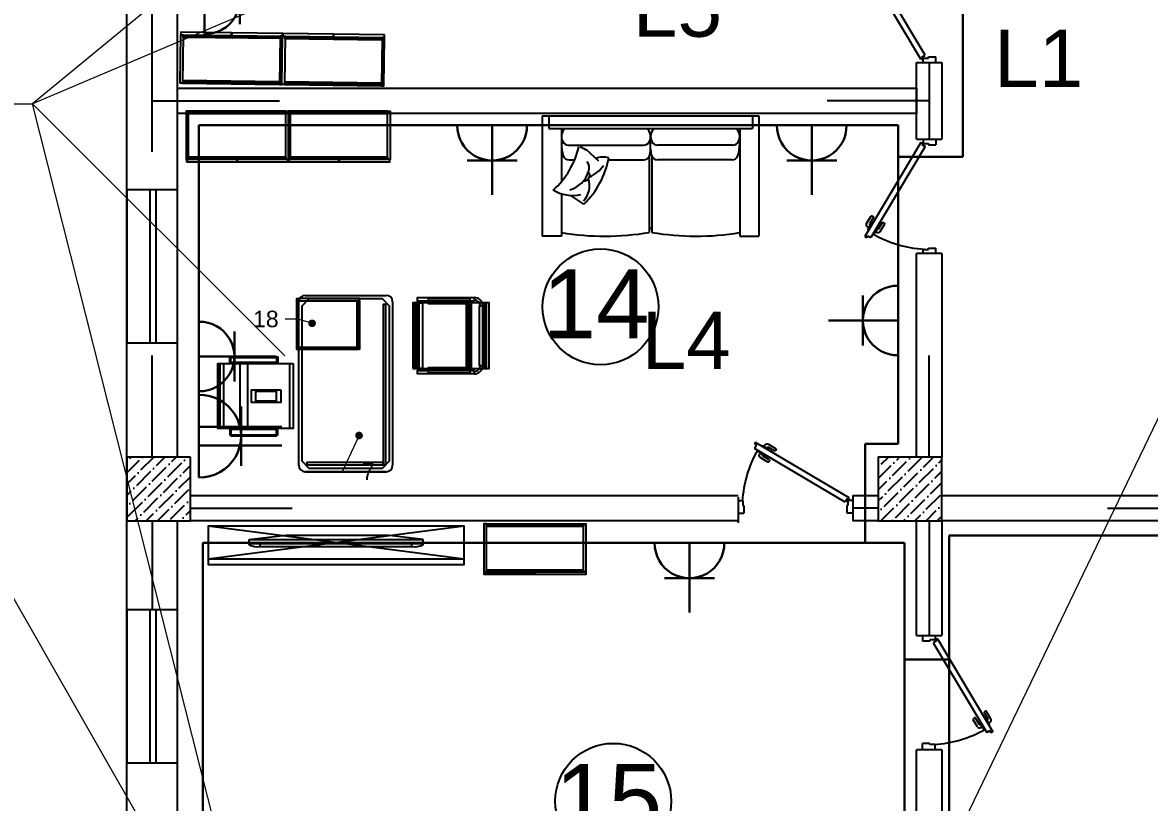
# Model space of a CAD drawing. Header units: millimetres. Extents: x 42452 to 2852333, y -419346 to 834876.
# Drawn here: x 2606209 to 2615055, y 436735 to 442863 of the extents above; entities that cross this region are included whole.
import ezdxf
from ezdxf import colors
from ezdxf.entities.mleader import LeaderData, LeaderLine
from ezdxf.math import Vec2, Vec3

# ---------------------------------------------------------------- set-up
doc = ezdxf.new("R2010")
doc.units = ezdxf.units.MM
doc.set_wipeout_variables(frame=1)
for name, color, linetype, lineweight, true_color in [('0_Ном._пера__253', 253, 'Continuous', 18, 0xb6b6b6), ('0_Ном._пера__9', 253, 'Continuous', 18, 0xaaaaaa), ('Furniture tags', 35, 'Continuous', 0, 0x977a5e), ('V_PARETI', 250, 'Continuous', 9, 0x393939)]:
    doc.layers.add(name, color=color, linetype=linetype, lineweight=lineweight, true_color=true_color)
for name, color, linetype, lineweight in [('memar', 7, 'Continuous', 25), ('ДВЕРИ', 7, 'Continuous', 5), ('надписи', 5, 'Continuous', 30), ('Розетки10А', 94, 'Continuous', 30), ('Соедин_роз', 94, 'Continuous', 30)]:
    doc.layers.add(name, color=color, linetype=linetype, lineweight=lineweight)
doc.styles.add('Arial', font='arial.ttf', dxfattribs={"height": 200})
doc.styles.add('СГЕНЕРИР_СТИЛЬ_1', font='arial.ttf')

# ---------------------------------------------------------------- blocks, each defined once
blk = doc.blocks.new('qapi 700')
at = {"layer": 'ДВЕРИ', "color": 251, "lineweight": 25, "true_color": 0x636466}
for p, q in [((1281619.6, 90085.8), (1281659.2, 90085.8)), ((1281651.3, 89997.1), (1281651.3, 90033.9)), ((1281651.3, 90033.9), (1281659.2, 90033.9)), ((1281659.2, 90033.9), (1281659.2, 90085.8)), ((1282419.6, 90085.8), (1282379.9, 90085.8)), ((1282379.9, 90033.9), (1282379.9, 90085.2)), ((1282387.8, 90033.9), (1282379.9, 90033.9)), ((1282387.8, 89997.1), (1282387.8, 90033.9)), ((1281619.6, 89997.1), (1281651.3, 89997.1)), ((1282368.3, 90009.8), (1281734.7, 89633.4)), ((1282395.4, 89979.8), (1281741.3, 89591.2)), ((1282381.6, 89987.4), (1282368.3, 90009.8)), ((1282388.4, 89991.5), (1282381.6, 89987.4)), ((1282419.6, 89997.1), (1282387.8, 89997.1)), ((1282419.6, 89997.1), (1282387.8, 89997.1)), ((1282395.4, 89979.8), (1282388.4, 89991.5)), ((1281775.1, 89697.9), (1281825.6, 89727.9)), ((1281836.4, 89725.1), (1281838, 89722.4)), ((1281811.6, 89685.5), (1281761.9, 89655.9)), ((1281761.9, 89655.9), (1281764.7, 89651.2)), ((1281776.4, 89664.6), (1281769.5, 89676.2)), ((1281787.4, 89612.9), (1281837.2, 89642.5)), ((1281791.5, 89676.3), (1281792.8, 89674.3)), ((1281835.3, 89711.6), (1281794.3, 89687.2)), ((1281814.4, 89680.8), (1281811.6, 89685.5)), ((1281871.8, 89650.1), (1281830.8, 89625.8)), ((1281837.2, 89642.5), (1281834.8, 89646.5)), ((1281884.3, 89644.7), (1281882.7, 89647.4)), ((1281733.2, 89604.8), (1281746.9, 89612.9)), ((1281741.3, 89591.2), (1281733.2, 89604.8)), ((1281746.9, 89612.9), (1281734.7, 89633.4)), ((1281785, 89616.9), (1281787.4, 89612.9)), ((1281802, 89621.6), (1281809.2, 89609.3)), ((1281819.9, 89628.6), (1281818.3, 89631.3)), ((1281831, 89603.8), (1281881.5, 89633.8))]:
    blk.add_line(p, q, dxfattribs=at)
for centre, radius, start, end in [((1282471.1, 90051.9), 821.4, 183.40765, 209.57059), ((1281829.6, 89721.1), 7.94, 30.71329, 120.71329), ((1281831.2, 89718.4), 7.94, 300.71329, 30.71329), ((1281783.2, 89684.3), 15.9, 120.71329, 210.71329), ((1281798.4, 89680.4), 7.94, 120.71329, 210.71329), ((1281875.8, 89643.3), 7.94, 30.71329, 120.71329), ((1281877.4, 89640.6), 7.94, 300.71329, 30.71329), ((1281822.9, 89617.4), 15.9, 210.71329, 300.71329), ((1281826.8, 89632.6), 7.94, 210.71329, 300.71329)]:
    blk.add_arc(centre, radius, start, end, dxfattribs=at)
blk = doc.blocks.new('_Dot')
at = {"color": 0, "linetype": 'ByBlock', "lineweight": -2}
blk.add_line((-0.5, 0), (-1, 0), dxfattribs=at)
at = {"color": 0, "linetype": 'ByBlock', "const_width": 0.5}
blk.add_lwpolyline([(-0.25, 0, 1), (0.25, 0, 1)], format="xyb", close=True, dxfattribs=at)
blk = doc.blocks.new('розетки10А')
at = {"layer": 'Розетки10А'}
for p, q in [((0, 0), (0, 650)), ((-233, 330), (233, 330)), ((-325, 0), (325, 0))]:
    blk.add_line(p, q, dxfattribs=at)
blk.add_arc((0, 5), 325, 359.0604, 180.9396, dxfattribs=at)
blk = doc.blocks.new('roz_10A_2_deneli')
at = {"layer": 'Розетки10А'}
for p, q in [((-73.9, 0), (-73.9, 649.9)), ((73.9, 0), (73.9, 649.9)), ((-233.2, 330.4), (233.2, 330.4)), ((-325, 0), (325, 0))]:
    blk.add_line(p, q, dxfattribs=at)
blk.add_arc((0, 5.3), 325, 359.06035, 180.93965, dxfattribs=at)

msp = doc.modelspace()

# ---------------------------------------------------------------- hatches: boundary and pattern name
at = {"layer": 'memar', "lineweight": 25}
h = msp.add_hatch(dxfattribs=at)
h.set_pattern_fill('ANSI36', color=256, scale=500)
h.set_pattern_definition([(45, (920787.99, 2895848.556), (33.1456304, 121.533978), [156.25, -31.25, 0, -31.25])])
h.paths.add_polyline_path([(2607026.14, 439448.476), (2607026.14, 438948.476), (2607526.14, 438948.476), (2607526.14, 439448.476)])
h = msp.add_hatch(dxfattribs=at)
h.set_pattern_fill('ANSI36', color=256, scale=500)
h.set_pattern_definition([(45, (914887.99, 2895848.556), (33.1456304, 121.533978), [156.25, -31.25, 0, -31.25])])
h.paths.add_polyline_path([(2612926.13986, 439448.476), (2612926.13986, 438948.476), (2613426.13986, 438948.476), (2613426.13986, 439448.476)])

# ---------------------------------------------------------------- linework, layer by layer
at = {"layer": '0_Ном._пера__253', "linetype": 'Continuous', "lineweight": 25, "elevation": -399.18428, "flags": 128}
msp.add_lwpolyline([(2609754.25793, 440674.57066), (2609309.25793, 440674.57066), (2609309.25793, 440702.57066), (2609754.25793, 440702.57066)], close=True, dxfattribs=at)
at = {"layer": '0_Ном._пера__9', "linetype": 'Continuous', "lineweight": 25}
for p, q in [((2610288.8673, 442129.65867), (2611988.8673, 442129.65867)), ((2610288.8673, 442129.65867), (2610288.8673, 441184.62111)), ((2610288.8673, 442129.65867), (2611988.8673, 442129.65867)), ((2610288.8673, 442129.65867), (2610288.8673, 441184.62111)), ((2610338.8673, 442129.65867), (2610338.8673, 442029.65867)), ((2610338.8673, 442129.65867), (2610338.8673, 442029.65867)), ((2611938.8673, 442129.65867), (2611938.8673, 442029.65867)), ((2611938.8673, 442129.65867), (2611938.8673, 442029.65867)), ((2611988.8673, 442129.65867), (2611988.8673, 441184.62111)), ((2611988.8673, 442129.65867), (2611988.8673, 441184.62111)), ((2610338.8673, 442029.65867), (2611938.8673, 442029.65867)), ((2610338.8673, 442029.65867), (2611938.8673, 442029.65867)), ((2610438.8673, 442029.65867), (2610438.8673, 441612.54658)), ((2610438.8673, 442029.65867), (2610438.8673, 441612.54658)), ((2611838.8673, 442029.65867), (2611838.8673, 441184.62111)), ((2611838.8673, 442029.65867), (2611838.8673, 441184.62111)), ((2610493.91989, 441899.84566), (2611083.81471, 441899.84566)), ((2610493.91989, 441899.84566), (2611083.81471, 441899.84566)), ((2611138.8673, 441866.26019), (2611138.8673, 441972.33575)), ((2611138.8673, 441866.26019), (2611138.8673, 441972.33575)), ((2611783.81471, 441899.84566), (2611193.91989, 441899.84566)), ((2611783.81471, 441899.84566), (2611193.91989, 441899.84566)), ((2610731.96723, 441772.7328), (2610633.60816, 441865.68085)), ((2610731.96723, 441772.7328), (2610633.60816, 441865.68085)), ((2611128.8673, 441810.51341), (2611128.8673, 441214.62111)), ((2611128.8673, 441810.51341), (2611128.8673, 441214.62111)), ((2611148.8673, 441810.51341), (2611148.8673, 441214.62111)), ((2611148.8673, 441810.51341), (2611148.8673, 441214.62111)), ((2610499.98572, 441784.62111), (2610542.33268, 441784.62111)), ((2610499.98572, 441784.62111), (2610542.33268, 441784.62111)), ((2610807.04638, 441784.62111), (2611085.01527, 441784.62111)), ((2610807.04638, 441784.62111), (2611085.01527, 441784.62111)), ((2611777.74887, 441784.62111), (2611192.71933, 441784.62111)), ((2611777.74887, 441784.62111), (2611192.71933, 441784.62111)), ((2610438.8673, 441518.33301), (2610438.8673, 441184.62111)), ((2610438.8673, 441518.33301), (2610438.8673, 441184.62111)), ((2610613.84677, 441436.57876), (2610512.35326, 441504.69748)), ((2610613.84677, 441436.57876), (2610512.35326, 441504.69748)), ((2610438.8673, 441184.62111), (2610288.8673, 441184.62111)), ((2610438.8673, 441184.62111), (2610288.8673, 441184.62111)), ((2611148.8673, 441244.62111), (2611128.8673, 441244.62111)), ((2611148.8673, 441244.62111), (2611128.8673, 441244.62111)), ((2611838.8673, 441184.62111), (2611988.8673, 441184.62111)), ((2611838.8673, 441184.62111), (2611988.8673, 441184.62111)), ((2608377.41989, 439384.34566), (2608377.41989, 440669.34566)), ((2608427.91989, 440719.84566), (2609062.91989, 440719.84566)), ((2608842.41989, 440311.84566), (2608842.41989, 440675.84566)), ((2609113.41989, 440669.34566), (2609113.41989, 439384.34566)), ((2609113.41989, 440669.34566), (2609113.41989, 439384.34566)), ((2609280.76569, 440660.02325, -399.18428), (2609280.76569, 440145.02325, -399.18428)), ((2609284.10665, 440660.02325, -399.18428), (2609284.10665, 440145.02325, -399.18428)), ((2609284.10665, 440660.02325, -399.18428), (2609284.10665, 440145.02325, -399.18428)), ((2609291.48995, 440660.02325, -399.18428), (2609291.48995, 440145.02325, -399.18428)), ((2609301.48995, 440660.02325, -399.18428), (2609301.48995, 440145.02325, -399.18428)), ((2609305.75065, 440145.02325, -399.18428), (2609305.75065, 440660.02325, -399.18428)), ((2609690.31737, 440660.02325, -399.18428), (2609690.31737, 440145.02325, -399.18428)), ((2609700.31737, 440660.02325, -399.18428), (2609700.31737, 440145.02325, -399.18428)), ((2609710.31737, 440660.02325, -399.18428), (2609710.31737, 440145.02325, -399.18428)), ((2609720.31737, 440660.02325, -399.18428), (2609720.31737, 440145.02325, -399.18428)), ((2609730.31737, 440660.02325, -399.18428), (2609730.31737, 440145.02325, -399.18428)), ((2609830.91701, 440145.02325, -399.18428), (2609830.91701, 440660.02325, -399.18428)), ((2609840.91701, 440145.02325, -399.18428), (2609840.91701, 440660.02325, -399.18428)), ((2609850.91701, 440145.02325, -399.18428), (2609850.91701, 440660.02325, -399.18428)), ((2607752.95268, 440183.46735), (2607752.95268, 439673.46735)), ((2607760.53666, 439673.46735), (2607760.53666, 440183.46735)), ((2607786.33117, 440183.46735), (2607786.33117, 439673.46735)), ((2607915.3005, 440183.46735), (2607915.3005, 439673.46735)), ((2607975.26395, 440183.46735), (2607975.26395, 439673.46735)), ((2608303.37414, 440183.46735), (2608303.37414, 439673.46735)), ((2608427.91989, 439333.84566), (2609062.91989, 439333.84566)), ((2609062.91989, 439333.84566), (2608427.91989, 439333.84566))]:
    msp.add_line(p, q, dxfattribs=at)
at = {"layer": '0_Ном._пера__9', "linetype": 'Continuous', "lineweight": 25, "flags": 128}
for points, elevation in [([(2607849.17806, 442781.11502), (2607451.21298, 442786.38677), (2607450.96131, 442767.38844), (2607848.9264, 442762.11669)], 399.18428), ([(2608249.1379, 442775.81685), (2607851.17535, 442781.08857), (2607850.92368, 442762.09023), (2608248.88623, 442756.81852)], 399.18428), ([(2608649.10788, 442770.51854), (2608251.1428, 442775.79029), (2608250.89113, 442756.79196), (2608648.85622, 442751.52021)], 399.18428), ([(2609049.06771, 442765.22037), (2608651.10517, 442770.49209), (2608650.8535, 442751.49375), (2609048.81605, 442746.22204)], 399.18428), ([(2607463.92387, 442387.18339), (2607444.92553, 442387.43505), (2607449.95886, 442767.40172), (2607468.95719, 442767.15005)], 399.18428), ([(2608230.65193, 442739.05848), (2607468.71877, 442749.15163), (2607468.95719, 442767.15005), (2608230.89035, 442757.0569)], 399.18428), ([(2607468.71877, 442749.15163), (2608230.65193, 442739.05848), (2608230.75789, 442747.05778), (2607468.82474, 442757.15093)], 399.18428), ([(2608225.85702, 442377.09024), (2608244.85535, 442376.83857), (2608249.88868, 442756.80524), (2608230.89035, 442757.0569)], 399.18428), ([(2608263.85369, 442376.58691), (2608244.85535, 442376.83857), (2608249.88868, 442756.80524), (2608268.88701, 442756.55357)], 399.18428), ([(2609030.58174, 442728.462), (2608268.64859, 442738.55515), (2608268.88701, 442756.55357), (2609030.82017, 442746.46043)], 399.18428), ([(2608268.64859, 442738.55515), (2609030.58174, 442728.462), (2609030.68771, 442736.4613), (2608268.75456, 442746.55445)], 399.18428), ([(2609025.78684, 442366.49376), (2609044.78517, 442366.2421), (2609049.8185, 442746.20876), (2609030.82017, 442746.46043)], 399.18428), ([(2607463.92387, 442387.18339), (2608225.85702, 442377.09024), (2608226.01597, 442389.08919), (2607464.08281, 442399.18233)], 399.18428), ([(2607464.08281, 442399.18233), (2608226.01597, 442389.08919), (2608226.12193, 442397.08849), (2607464.18878, 442407.18163)], 399.18428), ([(2608263.85369, 442376.58691), (2609025.78684, 442366.49376), (2609025.94579, 442378.49271), (2608264.01263, 442388.58586)], 399.18428), ([(2608264.01263, 442388.58586), (2609025.94579, 442378.49271), (2609026.05175, 442386.49201), (2608264.1186, 442396.58515)], 399.18428), ([(2609273.10115, 440145.02325), (2609871.44183, 440145.02325), (2609871.44183, 440660.02325), (2609273.10115, 440660.02325)], -399.18428), ([(2609349.44917, 440144.90134), (2609320.84917, 440144.90134), (2609320.84917, 440659.90134), (2609349.44917, 440659.90134)], -399.18428), ([(2609721.68201, 440693.22932), (2609391.68201, 440693.22932), (2609391.68201, 440655.94458), (2609721.68201, 440655.94458)], -399.18428), ([(2609821.55793, 440635.47583), (2609792.95793, 440635.47583), (2609792.95793, 440169.47583), (2609821.55793, 440169.47583)], -399.18428), ([(2609754.25793, 440102.47583), (2609309.25793, 440102.47583), (2609309.25793, 440130.47583), (2609754.25793, 440130.47583)], -399.18428), ([(2609721.68201, 440149.10191), (2609391.68201, 440149.10191), (2609391.68201, 440111.81717), (2609721.68201, 440111.81717)], -399.18428)]:
    msp.add_lwpolyline(points, close=True, dxfattribs=dict(at, elevation=elevation))
for points in [[(2607512.41989, 442167.9843), (2607493.41989, 442167.9843), (2607493.41989, 441787.9843), (2607512.41989, 441787.9843)], [(2607512.41989, 442167.9843), (2607493.41989, 442167.9843), (2607493.41989, 441787.9843), (2607512.41989, 441787.9843)], [(2608274.41989, 442167.9843), (2607512.41989, 442167.9843), (2607512.41989, 442155.9843), (2608274.41989, 442155.9843)], [(2608274.41989, 442155.9843), (2607512.41989, 442155.9843), (2607512.41989, 442147.9843), (2608274.41989, 442147.9843)], [(2608274.41989, 442167.9843), (2608293.41989, 442167.9843), (2608293.41989, 441787.9843), (2608274.41989, 441787.9843)], [(2608312.41989, 442167.9843), (2608293.41989, 442167.9843), (2608293.41989, 441787.9843), (2608312.41989, 441787.9843)], [(2609074.41989, 442167.9843), (2608312.41989, 442167.9843), (2608312.41989, 442155.9843), (2609074.41989, 442155.9843)], [(2609074.41989, 442155.9843), (2608312.41989, 442155.9843), (2608312.41989, 442147.9843), (2609074.41989, 442147.9843)], [(2609074.41989, 442167.9843), (2609093.41989, 442167.9843), (2609093.41989, 441787.9843), (2609074.41989, 441787.9843)], [(2607512.41989, 441805.9843), (2608274.41989, 441805.9843), (2608274.41989, 441787.9843), (2607512.41989, 441787.9843)], [(2608274.41989, 441805.9843), (2607512.41989, 441805.9843), (2607512.41989, 441797.9843), (2608274.41989, 441797.9843)], [(2608312.41989, 441805.9843), (2609074.41989, 441805.9843), (2609074.41989, 441787.9843), (2608312.41989, 441787.9843)], [(2609074.41989, 441805.9843), (2608312.41989, 441805.9843), (2608312.41989, 441797.9843), (2609074.41989, 441797.9843)], [(2607494.42243, 441768.9843), (2607892.41989, 441768.9843), (2607892.41989, 441787.9843), (2607494.42243, 441787.9843)], [(2607894.41735, 441768.9843), (2608292.41735, 441768.9843), (2608292.41735, 441787.9843), (2607894.41735, 441787.9843)], [(2608294.42243, 441768.9843), (2608692.41989, 441768.9843), (2608692.41989, 441787.9843), (2608294.42243, 441787.9843)], [(2608694.41735, 441768.9843), (2609092.41735, 441768.9843), (2609092.41735, 441787.9843), (2608694.41735, 441787.9843)], [(2608377.41989, 440691.34566), (2608358.41989, 440691.34566), (2608358.41989, 440296.34566), (2608377.41989, 440296.34566)], [(2608852.41989, 440693.84566), (2608377.41989, 440693.84566), (2608377.41989, 440675.84566), (2608852.41989, 440675.84566)], [(2609087.41989, 439415.91673), (2609031.34882, 439359.84566), (2608459.49096, 439359.84566), (2608403.41989, 439415.91673), (2608403.41989, 440637.77459), (2608459.49096, 440693.84566), (2609031.34882, 440693.84566), (2609087.41989, 440637.77459)], [(2608852.41989, 440311.84566), (2608834.41989, 440311.84566), (2608834.41989, 440675.84566), (2608852.41989, 440675.84566)], [(2609040.38436, 439387.8812), (2609059.38436, 439387.8812), (2609059.38436, 440647.83856), (2609040.38436, 440647.83856)], [(2608852.41989, 440293.84566), (2608377.41989, 440293.84566), (2608377.41989, 440311.84566), (2608852.41989, 440311.84566)], [(2607843.43631, 440181.95728), (2607838.4718, 440186.92784), (2607834.94927, 440195.41312), (2607834.94073, 440228.32609), (2607837.78321, 440236.06073), (2607844.90627, 440240.15328), (2607855.4217, 440241.95728), (2608191.45093, 440241.95728), (2608201.95263, 440240.15328), (2608209.08941, 440236.06073), (2608211.92502, 440228.32609), (2608211.91126, 440195.41312), (2608208.40082, 440186.92784), (2608203.43631, 440181.95728)], [(2607847.58202, 440191.95728), (2607846.94772, 440192.59235), (2607844.94876, 440197.40758), (2607844.94119, 440226.54802), (2607845.91592, 440229.20035), (2607848.34786, 440230.59761), (2607856.27327, 440231.95728), (2608190.59826, 440231.95728), (2608198.51429, 440230.59745), (2608200.95448, 440229.19813), (2608201.92428, 440226.55283), (2608201.91209, 440197.40202), (2608199.92044, 440192.58788), (2608199.29061, 440191.95728)], [(2608333.37414, 440183.46735), (2608333.37414, 439673.46735), (2607740.84574, 439673.46735), (2607740.84574, 440183.46735)], [(2608235.5184, 439977.86306), (2608235.5184, 439877.86306), (2608005.5184, 439877.86306), (2608005.5184, 439977.86306)], [(2608200.5184, 439967.86306), (2608200.5184, 439887.86306), (2608040.5184, 439887.86306), (2608040.5184, 439967.86306)], [(2607843.43631, 439674.97742), (2607838.4718, 439670.00685), (2607834.94927, 439661.52157), (2607834.94073, 439628.6086), (2607837.78321, 439620.87396), (2607844.90627, 439616.78142), (2607855.4217, 439614.97742), (2608191.45093, 439614.97742), (2608201.95263, 439616.78142), (2608209.08941, 439620.87396), (2608211.92502, 439628.6086), (2608211.91126, 439661.52157), (2608208.40082, 439670.00685), (2608203.43631, 439674.97742)], [(2607847.58202, 439664.97742), (2607846.94772, 439664.34235), (2607844.94876, 439659.52712), (2607844.94119, 439630.38667), (2607845.91592, 439627.73435), (2607848.34786, 439626.33708), (2607856.27327, 439624.97742), (2608190.59826, 439624.97742), (2608198.51429, 439626.33725), (2608200.95448, 439627.73656), (2608201.92428, 439630.38186), (2608201.91209, 439659.53268), (2608199.92044, 439664.34682), (2608199.29061, 439664.97742)], [(2608440.38436, 439387.8812), (2609040.38436, 439387.8812), (2609040.38436, 439406.8812), (2608440.38436, 439406.8812)], [(2609849.96689, 438924.83707), (2609830.9669, 438924.86019), (2609830.50449, 438544.86047), (2609849.50448, 438544.83735)], [(2609849.95229, 438912.83708), (2610611.95172, 438911.90982), (2610611.94199, 438903.90983), (2609849.94255, 438904.83709)], [(2609849.96689, 438924.83707), (2610611.96632, 438923.90981), (2610611.95172, 438911.90982), (2609849.95229, 438912.83708)], [(2610611.96632, 438923.90981), (2610630.96631, 438923.88669), (2610630.5039, 438543.88697), (2610611.50391, 438543.91009)], [(2610229.48361, 438525.37495), (2609831.48391, 438525.85927), (2609831.50703, 438544.85926), (2610229.50673, 438544.37494)], [(2610611.52581, 438561.91008), (2609849.52638, 438562.83734), (2609849.50448, 438544.83735), (2610611.50391, 438543.91009)], [(2609849.52638, 438562.83734), (2610611.52581, 438561.91008), (2610611.51608, 438553.91009), (2609849.51664, 438554.83735)], [(2610629.47824, 438524.88821), (2610231.48107, 438525.37252), (2610231.50419, 438544.37251), (2610629.50136, 438543.88819)]]:
    msp.add_lwpolyline(points, close=True, dxfattribs=at)
for points in [[(2610614.46456, 441622.32774, 0.0532453704), (2610615.85011, 441620.99848, 0.1759139527), (2610621.72656, 441619.11601, 0.1039789735), (2610631.65543, 441621.60336, 0.0644661209), (2610640.91675, 441627.69007, 0.0506262472), (2610650.61775, 441637.90818)], [(2610614.46456, 441622.32774, 0.0532453704), (2610615.85011, 441620.99848, 0.1759139527), (2610621.72656, 441619.11601, 0.1039789735), (2610631.65543, 441621.60336, 0.0644661209), (2610640.91675, 441627.69007, 0.0506262472), (2610650.61775, 441637.90818)], [(2610650.61775, 441637.90818, 0.0506262472), (2610658.06747, 441649.8673, 0.0644661209), (2610661.62919, 441660.36179, 0.1039789735), (2610661.53936, 441670.59709, 0.1759139527), (2610658.2394, 441675.81117, 0.1759139527), (2610652.36295, 441677.69364, 0.0683811237), (2610645.69361, 441676.51581)], [(2610650.61775, 441637.90818, 0.0506262472), (2610658.06747, 441649.8673, 0.0644661209), (2610661.62919, 441660.36179, 0.1039789735), (2610661.53936, 441670.59709, 0.1759139527), (2610658.2394, 441675.81117, 0.1759139527), (2610652.36295, 441677.69364, 0.0683811237), (2610645.69361, 441676.51581)]]:
    msp.add_lwpolyline(points, format="xyb", dxfattribs=at)
at = {"layer": '0_Ном._пера__9', "linetype": 'Continuous', "lineweight": 25}
for centre, radius, start, end in [((2610519.42877, 441966.99057), 80.52176, 128.897059882, 208.588854603), ((2610519.42877, 441966.99057), 80.52176, 128.897059882, 208.588854603), ((2611058.30582, 441966.99057), 80.52176, 331.411145397, 51.102940118), ((2611058.30582, 441966.99057), 80.52176, 331.411145397, 51.102940118), ((2611219.42877, 441966.99057), 80.52176, 128.897059882, 208.588854603), ((2611219.42877, 441966.99057), 80.52176, 128.897059882, 208.588854603), ((2611758.30582, 441966.99057), 80.52176, 331.411145397, 51.102940118), ((2611758.30582, 441966.99057), 80.52176, 331.411145397, 51.102940118), ((2609934.79862, 442032.77742), 656.26152, 312.085116179, 347.432122218), ((2609934.79862, 442032.77742), 656.26152, 312.085116179, 347.432122218), ((2610741.71936, 441909.12917), 302.8528, 179.873158414, 197.79434186), ((2610741.71936, 441909.12917), 302.8528, 179.873158414, 197.79434186), ((2610493.91989, 441949.84566), 50, 205.323529636, 270), ((2610493.91989, 441949.84566), 50, 205.323529636, 270), ((2610738.91021, 442122.97727), 278.9501, 236.941093242, 249.936753155), ((2610738.91021, 442122.97727), 278.9501, 236.941093242, 249.936753155), ((2611083.81471, 441949.84566), 50, 270, 334.676470364), ((2611083.81471, 441949.84566), 50, 270, 334.676470364), ((2611193.91989, 441949.84566), 50, 205.323529636, 270), ((2611193.91989, 441949.84566), 50, 205.323529636, 270), ((2611783.81471, 441949.84566), 50, 270, 334.676470364), ((2611783.81471, 441949.84566), 50, 270, 334.676470364), ((2611536.01524, 441909.12917), 302.8528, 342.20565814, 0.126841586), ((2611536.01524, 441909.12917), 302.8528, 342.20565814, 0.126841586), ((2610499.98572, 441834.62111), 50, 201.154419235, 270), ((2610499.98572, 441834.62111), 50, 201.154419235, 270), ((2610163.68632, 441914.10861), 656.26152, 313.310108515, 350.02812818), ((2610163.68632, 441914.10861), 656.26152, 313.310108515, 350.02812818), ((2610766.11179, 441644.06945), 162.44818, 74.31345265, 110.688285947), ((2610766.11179, 441644.06945), 162.44818, 74.31345265, 110.688285947), ((2611085.01527, 441834.62111), 50, 270, 334.708747395), ((2611085.01527, 441834.62111), 50, 270, 334.708747395), ((2610967.09265, 441867.07267), 171.77657, 341.743553901, 359.728997627), ((2610967.09265, 441867.07267), 171.77657, 341.743553901, 359.728997627), ((2611310.64194, 441867.07267), 171.77657, 180.271002373, 198.256446099), ((2611310.64194, 441867.07267), 171.77657, 180.271002373, 198.256446099), ((2611192.71933, 441834.62111), 50, 205.291252605, 270), ((2611192.71933, 441834.62111), 50, 205.291252605, 270), ((2611777.74887, 441834.62111), 50, 270, 338.845580765), ((2611777.74887, 441834.62111), 50, 270, 338.845580765), ((2610575.84418, 441722.08219), 81.05343, 338.84991761, 37.378991737), ((2610575.84418, 441722.08219), 81.05343, 338.84991761, 37.378991737), ((2610569.94921, 441871.2819), 238.23812, 291.71920204, 326.694658413), ((2610569.94921, 441871.2819), 238.23812, 291.71920204, 326.694658413), ((2610443.95251, 441756.68809), 217.08769, 285.98638576, 342.894910045), ((2610443.95251, 441756.68809), 217.08769, 285.98638576, 342.894910045), ((2610490.32471, 441578.89288), 169.3703, 316.54250502, 19.914405695), ((2610490.32471, 441578.89288), 169.3703, 316.54250502, 19.914405695), ((2610526.04285, 441783.31147), 278.9501, 236.808878717, 283.772544201), ((2610526.04285, 441783.31147), 278.9501, 236.808878717, 283.772544201), ((2610778.8673, 443241.28777), 2056.66667, 260.484405332, 279.798184911), ((2610778.8673, 443241.28777), 2056.66667, 260.484405332, 279.798184911), ((2611498.8673, 443241.28777), 2056.66667, 260.201815089, 279.515594668), ((2611498.8673, 443241.28777), 2056.66667, 260.201815089, 279.515594668), ((2608427.91989, 440669.34566), 50.5, 90, 180), ((2609062.91989, 440669.34566), 50.5, 0, 90), ((2609755.16995, 440636.18515, -399.18428), 66.39177, 359.387851993, 90.787091413), ((2609755.16995, 440636.18515, -399.18428), 46.39177, 359.387851993, 90.787091413), ((2609755.16995, 440168.76652, -399.18428), 66.39177, 269.212908587, 0.612148007), ((2609755.16995, 440168.76652, -399.18428), 46.39177, 269.212908587, 0.612148007), ((2608427.91989, 439384.34566), 50.5, 180, 270), ((2609062.91989, 439384.34566), 50.5, 270, 0)]:
    msp.add_arc(centre, radius, start, end, dxfattribs=at)
at = {"layer": 'memar', "color": 0, "lineweight": 25}
for points in [[(2607026.05727, 432947.9843), (2607026.33479, 458047.9843)], [(2607426.0782, 439447.9843), (2607426.15821, 445247.9843)], [(2613226.14, 441947.9843), (2613226.14, 442547.9843)], [(2613226.14, 442547.9843), (2613426.14, 442547.9843)], [(2613426.14, 442547.9843), (2613426.14, 441947.9843)], [(2613226.14, 441947.9843), (2613426.14, 441947.9843)], [(2613426.14, 441047.9843), (2613426.14, 439448.476), (2613226.14, 439448.476), (2613226.14, 441047.9843)], [(2613426.14, 441047.9843), (2613226.14, 441047.9843)], [(2611826.13986, 438948.476), (2607526.14, 438948.476), (2607526.14, 439148.476), (2611826.13986, 439148.476)], [(2612726.13986, 439148.476), (2612926.13986, 439148.476), (2612926.13986, 438948.476), (2612726.13986, 438948.476)], [(2612726.13986, 439148.476), (2612726.13986, 438948.476)], [(2611826.13986, 439133.476), (2611826.13986, 438933.476)], [(2607425.98991, 432947.9843), (2607425.98991, 438948.476)], [(2613226.14, 438047.9843), (2613226.14, 438948.476), (2613426.14, 438948.476), (2613426.14, 438047.9843)], [(2613226.14, 438047.9843), (2613426.14, 438047.9843)], [(2613426.14, 437147.9843), (2613426.14, 433047.9843), (2613226.14, 433047.9843), (2613226.14, 437147.9843)], [(2613426.14, 437147.9843), (2613226.14, 437147.9843)]]:
    msp.add_lwpolyline(points, dxfattribs=at)
at = {"layer": 'memar', "lineweight": 25}
for points in [[(2607226.07241, 441847.90816), (2607226.14, 443147.9843)], [(2613326.14, 442547.9843), (2613326.14, 441947.9843)], [(2607226.14, 442248.05465), (2608226.11683, 442248.05465)], [(2613326.14, 442247.9843), (2612526.14, 442247.9843)], [(2607226.14, 439447.9843), (2607226.14, 440247.9843)], [(2613326.14, 439447.9843), (2613326.14, 440247.9843)], [(2607526.14, 439047.9843), (2608326.14, 439047.9843)], [(2612926.13986, 439047.9843), (2612726.13986, 439047.9843)], [(2614726.14, 439047.9843), (2615526.14, 439047.9843)], [(2607226.14, 438947.9843), (2607226.06164, 438247.90816)], [(2613326.14, 438947.9843), (2613326.14, 438047.9843)]]:
    msp.add_lwpolyline(points, dxfattribs=at)
at = {"layer": 'memar', "color": 0, "lineweight": 25}
for points in [[(2613226.14, 442147.9843), (2607426.11682, 442147.98568), (2607426.11682, 442347.98568), (2613226.14, 442347.9843)], [(2607426.10717, 440347.90816), (2607426.10717, 441547.90816), (2607026.10717, 441547.90816), (2607026.10717, 440347.90816)], [(2618926.13986, 438948.476), (2613426.13986, 438948.476), (2613426.13986, 439148.476), (2618926.13986, 439148.476)], [(2607426.06164, 437047.90816), (2607426.06164, 438247.90816), (2607026.06164, 438247.90816), (2607026.06164, 437047.90816)]]:
    msp.add_lwpolyline(points, close=True, dxfattribs=at)
at = {"layer": 'memar', "color": 146, "lineweight": 25, "true_color": 0x105689}
for points in [[(2607257.24457, 441547.90816), (2607207.24457, 441547.90816), (2607207.24457, 440347.90816), (2607257.24457, 440347.90816)], [(2607257.19905, 438247.90816), (2607207.19905, 438247.90816), (2607207.19905, 437047.90816), (2607257.19905, 437047.90816)]]:
    msp.add_lwpolyline(points, close=True, dxfattribs=at)
at = {"layer": 'memar', "color": 3, "lineweight": 25}
for points in [[(2607526.14, 439448.476), (2607026.14, 439448.476), (2607026.14, 438948.476), (2607526.14, 438948.476)], [(2613426.13986, 439448.476), (2612926.13986, 439448.476), (2612926.13986, 438948.476), (2613426.13986, 438948.476)]]:
    msp.add_lwpolyline(points, close=True, dxfattribs=at)
at = {"layer": 'memar', "color": 0, "lineweight": 25}
msp.add_circle((2610745.9438, 440629.46985), 454.87332, dxfattribs=at)
at = {"layer": 'memar', "lineweight": 25}
msp.add_circle((2610845.59746, 436745.04255), 454.87332, dxfattribs=at)
at = {"layer": 'V_PARETI', "color": 7}
for p, q in [((2618593.59899, 446971.7113), (2610798.50777, 430767.07344)), ((2612004.44845, 444657.47515, 399.18428), (2606286.72659, 442223.93167)), ((2608883.48493, 444364.65864), (2606286.72659, 442223.93167)), ((2603649.05959, 442223.93167), (2606286.72659, 442223.93167)), ((2608267.23572, 440245.83448), (2606286.72659, 442223.93167))]:
    msp.add_line(p, q, dxfattribs=at)
at = {"layer": 'Соедин_роз', "lineweight": 30}
for p, q in [((2613590.72608, 441807.72711), (2613590.72608, 461004.9176)), ((2607593.74575, 439544.14911), (2607593.74575, 442056.6574)), ((2607593.74575, 442056.6574), (2613082.4813, 442056.6574)), ((2613082.4813, 442056.6574), (2613082.4813, 439553.28801)), ((2613590.72608, 441807.72711), (2613082.4813, 441807.72711)), ((2613082.4813, 439553.28801), (2612823.55522, 439553.28801)), ((2612823.55522, 439553.28801), (2612823.55522, 438775.60834)), ((2613483.43035, 438833.50963), (2613483.43035, 432735.05364)), ((2613483.43035, 438833.50963), (2616568.82637, 438833.50963)), ((2613131.80215, 438775.60834), (2613131.80215, 433885.07954)), ((2613131.80215, 437859.72961), (2613483.43035, 437859.72961))]:
    msp.add_line(p, q, dxfattribs=at)

# ---------------------------------------------------------------- block references
at = {"layer": 'memar', "color": 0, "lineweight": 25}
for p, xscale, yscale, zscale, rotation in [((2511858.75716, 1887744.62823), 1.126929626026874, 1.126929626026874, 1.126929626026874, 270), ((2511666.33195, -1005987.93682), -1.129065648574512, 1.129065648574512, 1.129065648574512, 270), ((2713721.76782, -991891.6456), 1.11503257298745, 1.11503257298745, 1.11503257298745, 90.00000000000001)]:
    msp.add_blockref('qapi 700', p, dxfattribs=dict(at, xscale=xscale, yscale=yscale, zscale=zscale, rotation=rotation))
at = {"layer": 'memar', "lineweight": 25, "xscale": -1.121843277023546, "yscale": 1.121843277023546, "zscale": 1.121843277023546, "rotation": 180}
msp.add_blockref('qapi 700', (1174049.80422, 540071.83125), dxfattribs=at)
at = {"layer": 'Розетки10А', "xscale": 0.8409392615834386, "yscale": 0.8409392615834386, "zscale": 0.8409392615834386}
for p, rotation in [((2607637.57779, 443046.07309), 270), ((2609894.76852, 442056.6574), 180), ((2612403.82764, 442056.6574), 180), ((2613082.4813, 440522.4281), 90.00000000000001), ((2607593.74575, 440239.47983), 270), ((2611444.03206, 438775.60834), 180)]:
    msp.add_blockref('розетки10А', p, dxfattribs=dict(at, rotation=rotation))
at = {"layer": 'Розетки10А', "rotation": 270}
msp.add_blockref('roz_10A_2_deneli', (2607593.74575, 439613.32077), dxfattribs=at)

# ---------------------------------------------------------------- texts
at = {"layer": 'memar', "linetype": 'Continuous', "lineweight": 25, "char_height": 540, "attachment_point": 3, "style": 'СГЕНЕРИР_СТИЛЬ_1'}
for s, insert in [('1{\\fArial|b0|i0|c238|p38;4}', (2611129.6838, 440922.92543)), ('1{\\fArial|b0|i0|c238|p38;5}', (2611229.33746, 437038.49813))]:
    msp.add_mtext(s, dxfattribs=dict(at, insert=insert))
at = {"layer": 'надписи', "color": 94, "char_height": 450, "attachment_point": 1, "style": 'Arial'}
for s, insert, width in [('{\\fArial|b0|i0|c238|p34;L}5', (2611000.01229, 443201.32389), 541.4951903), ('{\\fArial|b0|i0|c238|p34;L1}', (2613836.69198, 442807.73618), 541.4951903), ('{\\fArial|b0|i0|c238|p34;L}4', (2611069.5266, 440590.37336), 1794.5728593)]:
    msp.add_mtext(s, dxfattribs=dict(at, insert=insert, width=width))

# ---------------------------------------------------------------- leaders
at = {"layer": 'Furniture tags', "color": 1, "lineweight": 25}
ml = msp.add_multileader_mtext('Standard', dxfattribs=at)
ml.set_content('1{\\fArial|b0|i0|c238|p34;8}', color=1, style='Arial')
ml.set_leader_properties(color=256, linetype='ByLayer', lineweight=-1)
ml.set_arrow_properties(name='DOT')
ml.build(insert=Vec2(0, 0))
ml.multileader.update_dxf_attribs({"has_text_frame": 1, "text_left_attachment_type": 3, "text_right_attachment_type": 2, "dogleg_length": 150, "arrow_head_size": 60})
ctx = ml.context
ctx.base_point, ctx.char_height, ctx.arrow_head_size, ctx.landing_gap_size, ctx.plane_origin = Vec3(2607995.17023, 440532.47117), 130, 60, 50, Vec3(2610917.77587, 439323.43803)
ctx.left_attachment, ctx.right_attachment, ctx.text_align_type = 3, 2, 2
notes = []
notes.append((ctx, [(0, (1, 1, 0), (2608372.70009, 440532.7372), (-1, 0), 103.2802, [(1, [(2608481.33648, 440500.007)], 0, [])])]))
ctx.mtext.insert, ctx.mtext.alignment, ctx.mtext.line_spacing_factor, ctx.mtext.flow_direction = Vec3(2608219.41989, 440599.11169), 3, 0.75, 5
ml = msp.add_multileader_mtext('Standard', dxfattribs=at)
ml.set_content('{\\fArial|b0|i0|c238|p34;7}', color=1, style='Arial')
ml.set_leader_properties(color=256, linetype='ByLayer', lineweight=-1)
ml.set_arrow_properties(name='DOT')
ml.build(insert=Vec2(0, 0))
ml.multileader.update_dxf_attribs({"has_text_frame": 1, "text_left_attachment_type": 3, "text_right_attachment_type": 2, "dogleg_length": 150, "arrow_head_size": 60})
ctx = ml.context
ctx.base_point, ctx.char_height, ctx.arrow_head_size, ctx.landing_gap_size, ctx.plane_origin = Vec3(2608821.41989, 439333.84566), 130, 60, 50, Vec3(2612355.05456, 437605.58747)
ctx.left_attachment, ctx.right_attachment = 3, 2
notes.append((ctx, [(1, (1, 1, 0), (2608718.13969, 439333.84566), (1, 0), 103.2802, [(1, [(2608850.25826, 439618.46609)], 0, [])])]))
ctx.mtext.insert, ctx.mtext.line_spacing_factor, ctx.mtext.flow_direction = Vec3(2608871.41989, 439398.84566), 0.75, 5
for ctx, leaders in notes:
    for number, flags, end, landing, length, lines in leaders:
        leader = LeaderData()
        leader.index, (leader.has_last_leader_line, leader.has_dogleg_vector, leader.attachment_direction) = number, flags
        leader.last_leader_point, leader.dogleg_vector, leader.dogleg_length = Vec3(end), Vec3(landing), length
        for number, points, colour, breaks in lines:
            line = LeaderLine()
            line.index, line.vertices, line.color, line.breaks = number, Vec3.list(points), colors.encode_raw_color(colour), breaks
            leader.lines.append(line)
        ctx.leaders.append(leader)

# ---------------------------------------------------------------- next in the draw order: wipeouts: each hides what was drawn before it
at = {"linetype": 'Continuous', "lineweight": 25}
msp.add_wipeout([(2609674.91989, 438605.84566), (2609674.91989, 438905.84566), (2607664.91989, 438905.84566), (2607664.91989, 438605.84566)], dxfattribs=at).dxf.layer = '0_Ном._пера__9'

# ---------------------------------------------------------------- next in the draw order: linework, layer by layer
at = {"layer": '0_Ном._пера__9', "linetype": 'Continuous', "lineweight": 25}
for p, q in [((2607986.91989, 438802.84566), (2608274.45783, 438834.84566)), ((2607986.91989, 438758.34566), (2607986.91989, 438802.84566)), ((2607986.91989, 438802.84566), (2609352.91989, 438802.84566)), ((2608274.45783, 438834.84566), (2609065.38195, 438834.84566)), ((2609352.91989, 438802.84566), (2609065.38195, 438834.84566)), ((2609352.91989, 438758.34566), (2609352.91989, 438802.84566)), ((2607986.91989, 438770.84566), (2609352.91989, 438770.84566)), ((2608074.45783, 438745.84566), (2608074.45783, 438770.84566)), ((2608074.45783, 438745.84566), (2609265.38195, 438745.84566)), ((2609265.38195, 438745.84566), (2609265.38195, 438770.84566))]:
    msp.add_line(p, q, dxfattribs=at)
at = {"layer": '0_Ном._пера__9', "linetype": 'Continuous', "lineweight": 25, "flags": 128}
for points in [[(2609674.91989, 438605.84566), (2609674.91989, 438905.84566), (2607664.91989, 438905.84566), (2607664.91989, 438605.84566)], [(2607664.91989, 438605.84566), (2609674.91989, 438605.84566), (2609674.91989, 438905.84566), (2607664.91989, 438905.84566)]]:
    msp.add_lwpolyline(points, close=True, dxfattribs=at)
for points in [[(2609674.91989, 438645.84566), (2607664.91989, 438905.84566)], [(2609674.91989, 438905.84566), (2607664.91989, 438645.84566)], [(2609674.91989, 438645.84566), (2607664.91989, 438645.84566)]]:
    msp.add_lwpolyline(points, dxfattribs=at)
at = {"layer": '0_Ном._пера__9', "linetype": 'Continuous', "lineweight": 25}
for centre, start, end in [((2608052.57334, 438905.35348), 245.934537859, 277.812210467), ((2609287.26643, 438905.35348), 262.187789533, 294.065462141)]:
    msp.add_arc(centre, 161.00209, start, end, dxfattribs=at)
at = {"layer": 'V_PARETI', "color": 7}
for p, q in [((2602371.31463, 444934.0422, 44.27872), (2607669.6966, 435654.62187)), ((2608620.57461, 432987.49925), (2606286.72659, 442223.93167))]:
    msp.add_line(p, q, dxfattribs=at)
at = {"layer": 'Соедин_роз', "lineweight": 30}
for p, q in [((2613131.80215, 438775.60834), (2607622.97035, 438775.60834)), ((2607622.97035, 438775.60834), (2607622.97035, 432657.12509))]:
    msp.add_line(p, q, dxfattribs=at)

doc.saveas('drawing.dxf')
